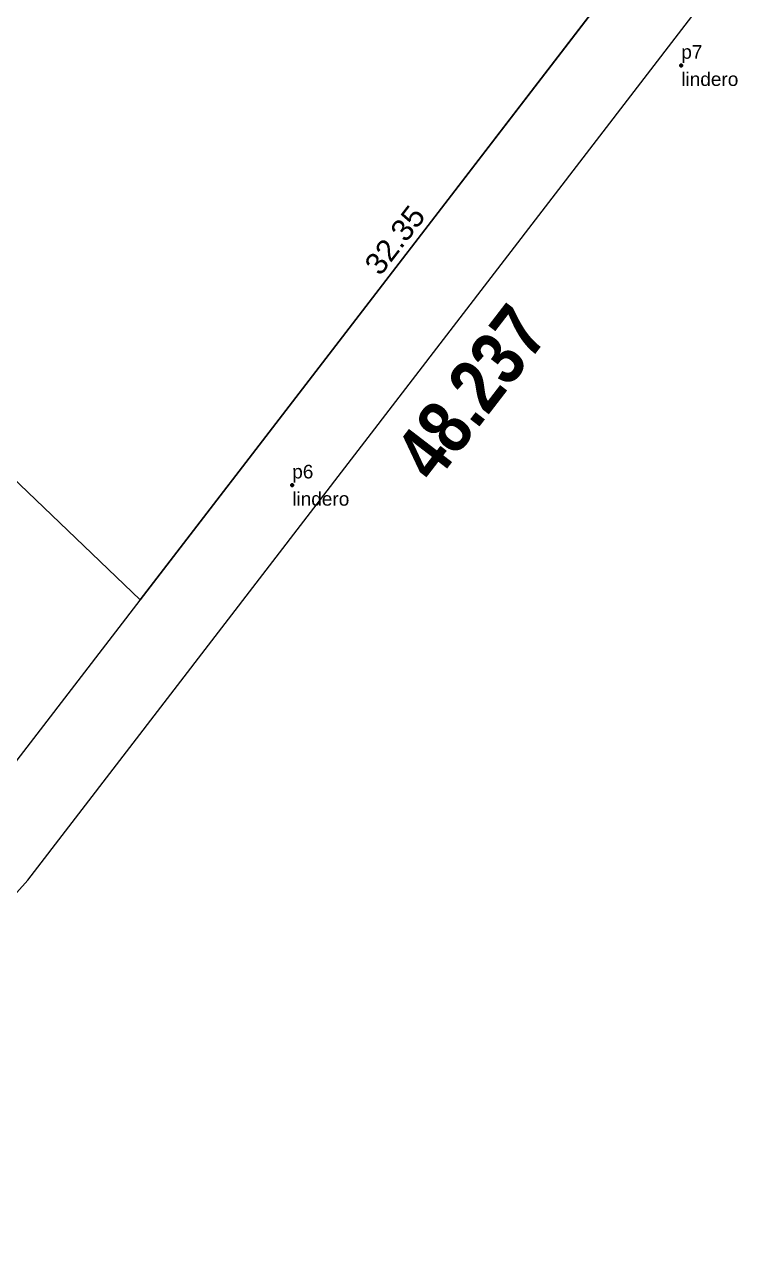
# Model space of a CAD drawing. Header units: metres. Extents: x 859577 to 860336, y 1645916 to 1646650.
# Drawn here: x 860021.57 to 860048.34, y 1646029.11 to 1646074.18 of the extents above; entities that cross this region are included whole.
import ezdxf
from ezdxf.enums import TextEntityAlignment as Align

# ---------------------------------------------------------------- set-up
doc = ezdxf.new("R2010")
doc.units = ezdxf.units.M
for name, color, linetype in [('_LINDERO', 6, 'Continuous'), ('_SENDERO', 5, 'Continuous'), ('A-SENDEROS', 97, 'Continuous'), ('C-PROP-LINE', 230, 'Continuous'), ('CVL_CUADCON_TIT', 7, 'Continuous'), ('GUEVARA_TEXTOS', 4, 'Continuous')]:
    doc.layers.add(name, color=color, linetype=linetype)
doc.layers.add('lindero', color=174, linetype='Continuous', lineweight=100)
doc.styles.add('Narrow-Negrita', font='ARIALNB.TTF')
doc.styles.get("Standard").update_dxf_attribs({"font": 'arial.ttf'})

# ---------------------------------------------------------------- blocks, each defined once
blk = doc.blocks.new('06092026_CAMPO')
at = {"layer": 'lindero'}
for p in [(860045.685, 1646072.675, 45.213), (860031.401, 1646057.257, 41.668)]:
    blk.add_point(p, dxfattribs=at)
for s, p in [('p7', (860045.685, 1646072.925)), ('lindero', (860045.685, 1646071.925)), ('p6', (860031.401, 1646057.507)), ('lindero', (860031.401, 1646056.507))]:
    blk.add_text(s, height=0.5, dxfattribs=at).set_placement(p)

msp = doc.modelspace()

# ---------------------------------------------------------------- linework, layer by layer
at = {"layer": '_LINDERO', "color": 7, "flags": 128}
for points in [[(859905.49351, 1645953.75313), (859905.96475, 1645953.28564), (859926.33733, 1645934.11429), (859984.14108, 1646002.69257), (860007.9917, 1646031.90118), (860019.38209, 1646044.66999), (860048.84012, 1646083.00983), (860053.73519, 1646087.72899), (860094.80219, 1646136.08319), (860126.61658, 1646172.93886)], [(859867.95, 1645985.069), (859894.074, 1645960.856), (859903.88, 1645951.128), (859926.589, 1645929.758), (859986.45, 1646000.777), (860010.274, 1646029.953), (860021.694, 1646042.755), (860051.083, 1646081.005), (860055.925, 1646085.673), (860097.081, 1646134.132), (860128.9, 1646170.993)]]:
    msp.add_lwpolyline(points, dxfattribs=at)
at = {"layer": 'A-SENDEROS', "lineweight": 9, "flags": 128}
msp.add_lwpolyline([(860126.61658, 1646172.93886), (860094.80219, 1646136.08319), (860053.73519, 1646087.72899), (860048.84012, 1646083.00983), (860019.38209, 1646044.66999), (860007.9917, 1646031.90118), (859984.14108, 1646002.69257), (859926.33733, 1645934.11429), (859905.96475, 1645953.28564), (859905.49351, 1645953.75313), (859902.96043, 1645952.04026), (859926.589, 1645929.758), (859986.45, 1646000.777), (860010.274, 1646029.953), (860021.694, 1646042.755), (860051.083, 1646081.005), (860055.925, 1646085.673), (860097.081, 1646134.132), (860128.9, 1646170.993)], dxfattribs=at)
at = {"layer": 'C-PROP-LINE', "color": 2, "lineweight": 30}
msp.add_lwpolyline([(860025.82124, 1646053.05058), (859995.1337, 1646082.47168), (860016.21629, 1646102.60978), (860020.90191, 1646098.7881), (860045.52965, 1646078.70123)], close=True, dxfattribs=at)
at = {"layer": 'CVL_CUADCON_TIT', "color": 7, "lineweight": 20, "ltscale": 0.5, "true_color": 0xffffff, "flags": 128}
msp.add_lwpolyline([(860126.61658, 1646172.93886), (860094.80219, 1646136.08319), (860053.73519, 1646087.72899), (860048.84012, 1646083.00983), (860019.38209, 1646044.66999), (860007.9917, 1646031.90118), (859984.14108, 1646002.69257), (859926.33733, 1645934.11429), (859905.96475, 1645953.28564), (859905.49351, 1645953.75313), (859902.96043, 1645952.04026), (859926.589, 1645929.758), (859986.45, 1646000.777), (860010.274, 1646029.953), (860021.694, 1646042.755), (860051.083, 1646081.005), (860055.925, 1646085.673), (860097.081, 1646134.132), (860128.9, 1646170.993)], dxfattribs=at)

# ---------------------------------------------------------------- block references
msp.add_blockref('06092026_CAMPO', (0, 0))

# ---------------------------------------------------------------- texts
at = {"layer": '_SENDERO', "color": 7, "style": 'Narrow-Negrita'}
msp.add_text('48.237', height=2, rotation=52.463491, dxfattribs=at).set_placement((860037.97443, 1646060.66147), align=Align.MIDDLE)
msp.add_text('48.237', height=2, rotation=52.463491, dxfattribs=at).set_placement((860037.97443, 1646060.66147), align=Align.MIDDLE)
at = {"layer": 'GUEVARA_TEXTOS', "color": 251, "true_color": 0x636466}
msp.add_text('32.35', height=0.8, rotation=52.463491, dxfattribs=at).set_placement((860035.16795, 1646066.26584), align=Align.MIDDLE_CENTER)

doc.saveas('drawing.dxf')
